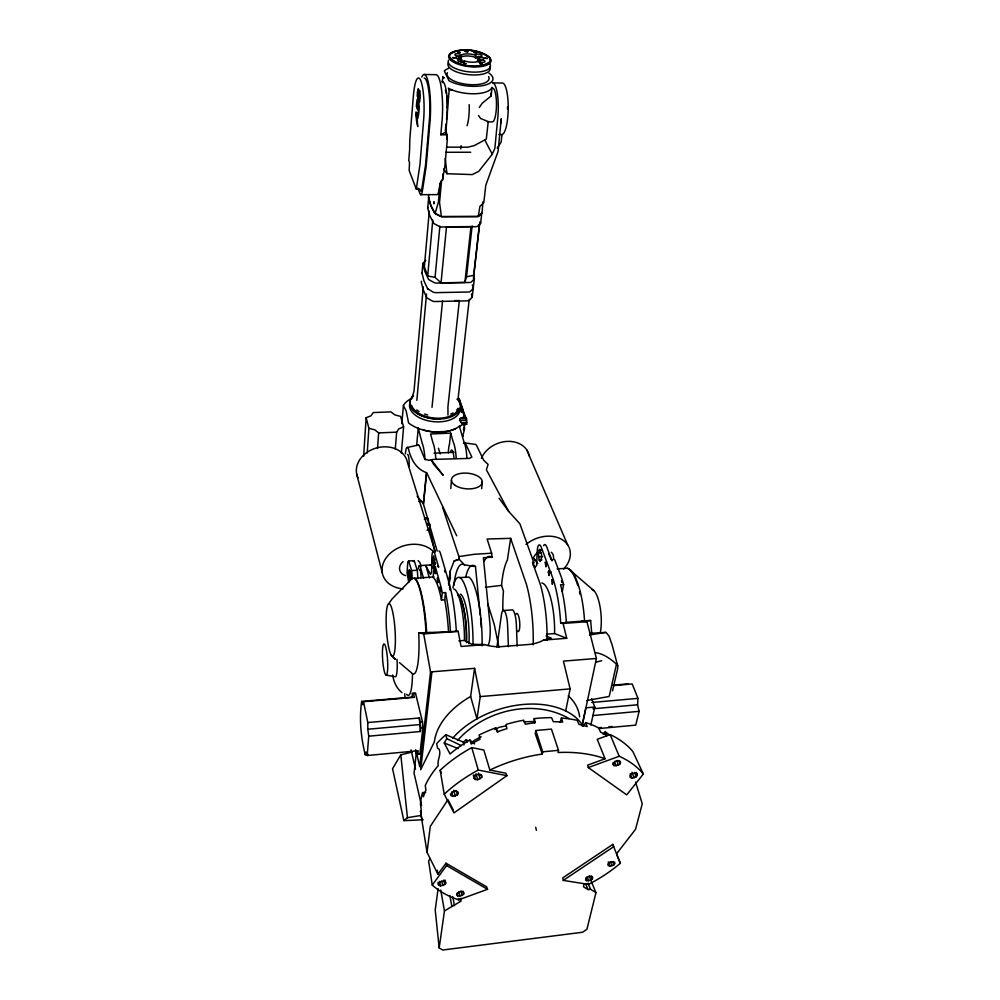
<?xml version="1.0" encoding="UTF-8"?>
<svg xmlns="http://www.w3.org/2000/svg" width="1000" height="1000" viewBox="0 0 1000 1000"><rect width="100%" height="100%" fill="white"/><g stroke="black" fill="none" stroke-linecap="round" stroke-linejoin="round"><path stroke-width="1.5" d="M412.438 693.413L415.525 693.325L422.475 721.787L422.9 727.588L419.888 754.163L416.775 754.05L417.788 754.362L418.188 750.75L367.188 755.537L368.738 736.188L420.337 731.5L419.375 717.975L367.8 722.55L363.525 701.688L414.375 697.362L413.438 693.5L412.438 693.413L412.062 697.125L361.637 701.413C359.162 719.325 360.887 737.3 365.262 754.775L368.325 754.488M428.612 194.575L428.575 197.512L430.875 205.45L435.1 213.4L441.4 216.488L478.263 216.525L482.025 212.738L482.925 201.85M363.638 456.238L366.15 417.738L371.025 415.775L373.212 412.562L390.9 411.875L394.762 414.85L400.562 416.388L403.612 426.838L401.375 452.987M599.038 728.538L635.737 725.125L639.113 711.35L637.575 704.788L638 698.363L632.188 683.975L613.875 685.55M367.225 452.987L368.888 428.263L366.15 417.738M377.537 448.363L378.663 432.9L374.75 429.837L368.888 428.263M419.212 108.162L418.675 100.925L417.975 105.288M450.8 488.562L451.45 480.125M533.513 565.3L533.737 562.312L519.913 523.85L508.738 511.45L499.075 498.263M416.688 102.587L416.375 106.463L418.875 112.338L419.188 108.45L416.7 102.312L417.4 99.237L417.975 102.062L418.25 101.075L417.925 105.162M417 116.713L417.325 112.713L415.938 112.075L417.788 118.562L418.8 113.287L417.388 112.725L417.062 116.862M417.9 105.438L417.587 109.312L417.962 105.562M395.262 449.125L396.662 432.15L398.787 428.85L403.612 426.838M401.85 423.65L403.387 405.475A32.462 18.5 5.9 0 1 411.025 398.725M422.025 273.012L422.863 263.525M427.738 208.012L428.625 197.913M429.288 211.163L424.35 266.775L427.7 275.988L435.062 277.35L441.037 282.838L464.875 282.413L466.538 276.825L472.125 225.85M423.288 286.913L414 391.225L411.8 398.425M442.275 82.688L442.825 76.575L443.663 78.338A25.013 9.738 6.6 0 1 444.275 77.737M481.65 488.738L482.275 481.725M427.7 275.988L432.762 220.087M416.85 400.363L426.512 294.075M443.125 173.625L442.525 180.138L444.787 166.6L447.337 139.512L446.637 138.65L447 134.812L440.8 134.762L441.975 121.8A33.325 6.575 -89.9 0 0 436.037 74.675L424.162 74.475M441.4 216.488L439.538 202.537L441.613 180.287L440.15 183.35L438.413 202.1L435.1 213.4M445.487 130.125L446.062 123.95M446.5 119.325L449.212 89.987L448.35 88.175A25.013 9.738 6.6 0 0 473.95 93.763A25.013 9.738 6.6 0 0 491.85 87.65L491.95 87.425A24.85 9.675 6.6 0 1 491.85 87.65M416.637 445.487L418.225 428.387C429.7 432.537 447.812 435.138 459.375 426.188L463.8 441.312A19.375 4.2 87.3 0 1 466.887 457.75M447 134.812L445.788 132.088L446.987 119.175A26.8 5.387 -89.9 0 0 442.175 81.337M435.062 277.35L439.888 226.112M459.15 58.75L459.338 56.688A10.637 4 6.6 0 1 459.637 56.062L459.412 56.112A3.162 1.188 6.4 0 1 455.188 55.163A3.162 1.188 6.4 0 1 456.6 53.7A3.162 1.188 6.4 0 1 460.812 54.65L460.95 57.337L459.425 58.125A10.637 4 6.6 0 0 459.162 58.75L460.412 59.037A3.175 1.2 6.4 0 1 461.312 60.788L460.312 61.037M459.425 58.125L459.613 56.062M463.612 62.55L461.238 61.688L461.438 59.612A10.637 4 6.6 0 1 460.525 58.963L460.288 59.013A3.175 1.2 6.4 0 1 455.775 57.75A3.175 1.2 6.4 0 1 459.062 56.625L459.338 56.688M441.037 282.838L446.5 226.8L470.962 226.6L464.875 282.413M463.775 62.85L464.15 61.125A3.188 1.2 6.5 0 1 460.8 61.938A3.188 1.2 6.5 0 1 457.825 60.375A3.188 1.2 6.5 0 1 461.175 59.562L461.438 59.612M432.013 407.325L442.562 300.9M405.425 453.862A13.925 2.512 87.2 0 1 408.475 448.925C411 459.425 415.988 468.875 426.475 472.675L423.363 503.875L437.163 551.087M456.712 535.812L426.613 472.65L423.5 503.9L417.113 496.188M460.775 148.85L461.087 145.75M478.088 58.487L475.725 57.625L475.6 54.938A3.15 1.175 6.7 0 1 478.888 54.15A3.15 1.175 6.7 0 1 481.863 55.688A3.15 1.175 6.7 0 1 478.575 56.487L478.088 58.487A10.637 4 6.6 0 1 479.038 59.138L479.25 57.075A10.637 4 6.6 0 0 478.312 56.425M479 62.287L480 62.038L480.75 59.4A3.162 1.188 6.7 0 0 483.975 58.288A3.162 1.188 6.7 0 0 479.462 57.025L479.25 57.075M434.225 568.325L432.7 559.712L433.7 555.925L435.225 564.55M435.812 459.2A19.475 3.825 87.3 0 0 432.912 442.663L430.575 433.975L450.7 433.125L449.5 443.975A17.862 3.75 87.3 0 0 448.35 452.938M416.475 751.538L414.1 772.85A10.388 6.662 -14.7 0 0 414.588 775.413L421.512 805.55M478.462 115.525L480.662 118.525L488.25 121.587L486.287 139.15L474.15 145.638L467.688 147.213L446.887 147.125M479.325 107.425L482.325 103.125L491.112 95.962L492.05 87.613M420.337 731.5L420.763 727.788L419.375 717.975M458.075 398.85L469.237 299.35M473.5 276.7L479.387 224.6M473.475 278.6L479.888 221.887M460.125 402.512L458.9 398.325M472.262 296.863L474.35 278.562M480.662 222.95L481.812 212.825M459.862 410.75L460.175 407.975L462.4 407.9L461.875 412.45L459.862 410.75A25.362 14.375 6 0 1 430.575 421.262A25.362 14.375 6 0 1 410.1 402.463M421.05 766.225L419.712 766.525L430.538 671.925L423.688 633.9L418.725 632.962A45.575 7.963 86.1 0 1 412.5 673.7A37.475 6.362 85.9 0 1 406.65 694.3M431.925 671.812L420.675 769.75L434.375 741.812A74.825 48.6 -17.3 0 1 470.625 696.538L474.575 668.35L430.538 671.925M441.475 600.05L442.312 592.8A60.963 11.65 86 0 0 439.963 583.1L435.513 567.45A5.35 1.037 86.4 0 0 434.075 567.962L433.038 577.475A51.675 9.875 86 0 1 441.475 600.05L444.663 599.825L445.513 592.587L442.312 592.8M462.863 424.4L459.663 420.375L460.138 418.488L461.9 417.75L466.45 418.325L466.7 424.188L463.425 425.062L462.863 424.4L466.7 424.188M463.488 430.037L463.85 426.987M463.325 436.112C461.463 437.925 465.588 428.438 464.4 426.962M443.562 169L446.962 173.713L472.287 174.6L478.762 171.325L492.075 154.462L494.85 148.412L497.7 118.675A25.8 6 -89.3 0 0 492.625 82.9L502.413 83.05A25.75 6.15 -89.2 0 1 508.212 108.287A25.75 6.15 -89.2 0 1 502.025 134.537L501.125 142.137L497.225 148.175M463.438 443.425A15.762 3.45 87.3 0 1 466 444.613L471.863 457.113L469.3 458.413L433.263 459.4L429.05 460.288L424.862 459.288L419.688 446.662A15.875 2.975 87.3 0 0 417.463 445.45M430.288 858.562L428.6 860.913L432.262 885.1A122.725 74.225 -17.4 0 0 458.575 899.862L487.537 889.312L486.625 886.812L446 863.225L437.925 874.262L427.038 852.337L430.3 826.35L447.987 799.725L453.387 810.2M438.113 888.725L435.213 909.987L439.175 947.975L442.725 950L582.587 932.25L586.938 929.275L595.95 892.663L591.237 881.35M496.925 647.05L501.413 614.888A13.088 3.113 85.7 0 1 504.825 611.625A13.088 3.113 85.7 0 1 507.587 625.262L508.4 646.688M448.488 583.35L450.225 571.075L454.15 560.988L459.175 559.263L464.462 564.888L475.475 566.538L480.25 615.225M439.175 947.975L444.462 910.925L440.737 890.062M474.575 668.35L480.238 696.6L476.975 718.962L470.625 696.538M416.3 188.962L419.95 164.65L423.612 120.188A29.887 5.575 89.9 0 0 420.7 80.475A29.887 5.575 89.9 0 0 413.363 96.188L410.075 136.113A30.2 5.6 89.6 0 0 409.675 148.875L408.775 160.538L409.513 162.45L409.2 170.012A6.863 1.25 89.4 0 0 409.188 170.6L416.287 189.025L419.812 189.025L420.962 191.363A7.062 1.338 89.4 0 0 421.838 188.95L425.575 164.662L429.363 120.237A29.863 5.675 89.9 0 0 424.162 78.05M474.113 778.213L474.363 776.538L476.025 775.025L478.45 774.275L480.712 774.562L481.95 775.788L481.688 777.463L477.612 779.712L475.35 779.425L474.113 778.213L473.312 775.25M484.025 561.475A68.263 15.75 85.8 0 1 492.038 557.175L491.637 553.212L487.1 539L510.637 538.35L507.4 559.987A68 16.775 85.7 0 0 501.538 585.375L503.45 591.112A59.125 14.588 85.7 0 0 502.85 609.388M444.462 910.925L460.613 901.413L461.1 898.25M463.65 894.125L463.875 892.688L462.713 891.688L460.6 891.5L458.363 892.2L456.625 894.963L457.788 895.962L462.137 895.45L463.65 894.125L462.925 891.175M478.263 216.525L479.913 206.375L483.8 202.65L485.788 185.25L498.075 151.425L501.262 118.7L501.188 119.35A25.787 6.05 -89.3 0 1 500.588 123.488M538.325 553.075L539.725 549.312L541.462 553.987L541.613 557.775L540.2 561.512L539.175 560.05L538.325 553.075L541.05 552.9M548.288 572.1L548.875 570.6L549.6 572.537L549.075 575.575L548.288 572.1L551.163 571.912M440.15 183.35L438.725 191.15A10.45 2.55 88.1 0 1 436.562 194.625L420.613 194.675M605.075 758.763L587.712 765.113L588.288 767.562L626.712 794.85L643.363 774.013L632.837 751.513A119.275 73.463 -17.4 0 0 610.138 734.575L597.225 739.3L605.075 758.763A111.088 67.312 -17.4 0 0 558.062 752.513L558.5 750.312L551.425 729.087L535.837 730.525L535.25 733.75L542.288 754.038A111.088 67.312 -17.4 0 0 489.862 770.075L483.85 750.05L471.775 747.613A119.275 73.463 -17.4 0 0 440.138 770.275L444.263 794.212L453.938 812.925L506.938 775.65L505.9 773.213L489.862 770.075M562.288 591.638L563.612 584.513A59.787 16.15 85.5 0 0 560.562 575.05L555.075 560.65A6.55 1.8 86.1 0 0 553.025 559.763M542.288 754.038L542.712 751.825L535.837 730.525M565.7 711.012L570.125 688.875L563.425 661.137L596.4 658.462L586.938 621.675L581.725 621.175M582.062 725.775L585.875 707.825L594.788 707.038L591.712 698.725M582.163 725.575L596.4 658.462M590.875 725.037L594.788 707.038M595.588 652.7C603.6 653.675 610.6 658.925 616.487 664.137L609.562 694.938A5.888 1.775 84.4 0 1 608.438 696.587L586.763 700.525M584.2 883.625L583.462 886.762L588.038 889.6L590.575 889.3L595.95 892.663M592.35 878.925L592.688 877.5L591.688 876.5L589.7 876.3L587.513 876.988L585.612 879.712L586.625 880.713L590.788 880.225L592.35 878.925L591.4 876.05M620.163 763.713L620.562 762.062L619.5 760.85L617.388 760.562L615.025 761.3L612.925 764.438L613.987 765.638L618.462 765.188L620.163 763.713L619.087 760.85M363.525 701.688L362.788 704.663L361.637 701.413M448.562 585.262L450.337 578.525L450.225 571.075M365.262 754.775L366.012 752.025L367.188 755.537M560.138 722.175L561.45 718.037A105.95 66.037 -17.4 0 1 577.137 720.325L579.025 724.425A106.538 66.188 -17.4 0 1 587.125 726.575L585.712 722.6L583.162 726.312M422.05 273.312L422.325 272.462A3.162 1.562 5.8 0 0 422.05 273.312L423.975 280.912L427.713 288.913M474.575 743.95L469.862 740A105.95 66.037 -17.4 0 0 450.037 753.988L444.25 742.987L446.737 738.625L445.887 734.712A103.238 65.3 -17.3 0 0 436.662 743.612L437.562 748.213L439 748.975C441.688 754.55 436.925 760.05 438.237 765.625A105.95 66.037 -17.4 0 0 425.275 785.5L425.938 790.125A106.538 66.188 -17.4 0 0 423.425 796.775L422.625 792.55L425.675 792.425M412.4 751.963L400.8 754.812L392.562 768.675L403.837 820.6A150.275 16.688 -7.4 0 0 423.175 819.712M457.4 794.975L458.387 793.325L457.85 791.825L455.988 791.062L453.525 791.3L450.425 794.137L450.975 795.625L452.825 796.4L457.4 794.975L456.262 790.512M461.9 417.75L465.95 417.663M445.725 883.05L445.2 881.737L443.45 881.087L441.125 881.363L438.225 883.925L438.75 885.238L440.5 885.875L444.812 884.525L445.725 883.05L445.025 880.075M636.25 776.775L637.362 775.163L637.038 773.688L633.088 773.15L630.975 774.3L629.875 775.925L630.2 777.387L631.838 778.15L636.25 776.775L634.625 772.487M388.812 603.587L392.113 598.913L411.662 578.938A51.737 11.912 83.1 0 1 414.288 578.275L434.087 576.925M613.9 864.875L614.925 863.425L614.587 862.125L610.837 861.737L608.85 862.788L607.825 864.25L608.162 865.537L609.725 866.188L613.9 864.875L612.913 862.013M456.775 410.05L458 408.363M432.262 885.1L446.575 865.575L446 863.225M616.525 853.825L635.562 829.275L642.25 803.787L635.562 782.013M413.5 395.8L410.337 399.675L410.125 405.288C415.412 416.175 428.837 418.888 439.875 419.038M460.238 404.4L462.463 408.775L464.375 416.175L462.287 417.85M417.775 578.625A12.8 2.312 86.4 0 0 417.212 570.225L414.225 560.675L408.688 561.025L407.8 561.912L407.05 573.038L408.762 582.475M457.512 740.512C484.162 710.35 533.088 698.125 569.012 718.525M472 742.575L474.212 740.387L481.1 736.775M413.312 561.562L414.225 560.675M425.775 260.425L423.162 262.975A3.175 1.55 5.8 0 0 422.887 263.812L424.825 271.375L428.4 279.037A3.225 1.6 5.9 0 0 429.288 279.887L433.825 282.425A3.225 1.613 6 0 0 436.488 283.062L469.487 282.488A3.212 1.587 6.7 0 0 471.587 281.762L474.087 279.125A3.2 1.587 6.7 0 0 474.312 278.263L473.413 275.325L466.538 276.825M602.975 733.925L605.25 731.85A105.95 66.037 -17.4 0 1 608.612 734.312M403.837 820.6L407.45 817.688A134.863 12.988 -7.2 0 1 421.375 815.425M612.775 844.412L562.788 877.862L563.275 880.387L588.488 884.4A122.725 74.225 -17.4 0 0 620.337 863.275L612.775 844.412L613.725 846.663L563.275 880.387M440.8 134.762L445.788 132.088M494.875 729.562L499 727.4L506.325 725.738M450.675 414.113L453.075 412.95M588.288 767.562L619.2 756.25A122.725 74.225 -17.4 0 1 643.363 774.013M455.625 428.725C445.487 433 433.812 432.962 423.288 430.062M458.837 640.888L464.45 640.45L471.75 644.237L484.85 644.625A38.2 31.85 17.2 0 0 501.7 646.6L528.413 644.513A38.062 31.562 18.7 0 0 543.6 640.075L551.237 638.1L546.138 636.038M595.85 662.175L601.712 660.725M479.038 59.138L478.038 59.375A3.162 1.188 6.7 0 0 478.975 61.125L479.05 61.4A3.175 1.2 6.8 0 0 483.3 62.362A3.175 1.2 6.8 0 0 484.675 60.875A3.175 1.2 6.8 0 0 480.425 59.925L480.213 59.975A10.637 4 6.6 0 0 480.475 59.35M617.712 665.925L612.137 644.95L609.05 636.125L606.838 633.35L605.712 632.4L589.425 635M523.888 721.762L534.538 721.5M407.512 447.438L418.55 444.963M501.538 585.375L485.462 587.288M454.15 560.988L459.175 559.263L458.925 556.587L442.512 507.025M470.7 152.238L445.962 152.287M445.875 431.463L434.613 431.938M458.925 556.587L474.275 554.288L491.637 553.212M542.712 751.825L558.5 750.312M417.788 754.362L419.888 754.163M598.237 727.763L601.263 727.475M608.85 726.775L611.888 726.488M368.738 736.188L367.812 729.237L419.288 724.625M420.763 727.788L422.9 727.588M592.863 715.537L639.113 711.35M591.775 702.463L638 698.363M420.337 721.975L422.475 721.787M592.962 708.775L637.575 704.788M480.238 696.6L570.125 688.875M612.962 685.163L628.1 683.863M413.438 693.5L415.525 693.325M546.9 634.15L554.575 633.562L566.725 638.288L563.075 623.462L560.7 623.212A59.875 15.838 85.6 0 0 551.888 575.625L541.275 547.3A10.362 2.75 86.3 0 0 537.175 551.587L536.625 565.388A57.375 15.175 85.6 0 0 535.1 567.513L533.337 565.163M484.85 644.625L461.1 646.462L458.125 631.325L418.725 632.962M543.6 640.075L566.725 638.288M565.225 622.4L590.65 620.5L591.688 632.775M560.7 623.212L566.388 622.788A59.812 16.038 85.6 0 0 560.538 584.725L563.612 584.513M423.688 633.9L458.125 631.325M563.075 623.462L586.938 621.675M503.062 610.55L511.763 609.925A13.075 3.188 85.7 0 1 516.362 624.6L517.163 646M419.312 565.65L430.725 564.913M459.85 577.612L468.7 577.025A49.525 10.65 85.8 0 1 482.062 645.837M432.7 559.712L435.525 559.538M492.038 557.175L483.375 557.712L489.762 622.188A21.538 4.838 85.8 0 1 487.938 645.588M432.863 563.538L435.7 563.35M538.462 556.825L542.562 556.575M539.175 560.05L541.912 559.875M533.737 562.312L532.475 562.388L540.375 584.587A57.325 14.675 85.6 0 1 547.062 640.362M408.688 561.025L411.637 570.588L417.212 570.225M538.8 550.212L541.538 550.037M589.875 633.362L605.712 632.4M557.112 568.9L567.438 568.275A49.162 13.825 85.5 0 1 573.212 574.412M427.062 530.225L429.938 530.062L429.913 524.138M424.338 519.125L428.3 518.9L428.338 525.413L427.45 524.3M508.688 511.463L486.375 469.75L488.088 464.4L483.762 460.35L476.775 445.875A13.762 3.113 87.3 0 0 475.6 444.412L464.688 442.938M424.775 517.95L427.413 517.8L428.3 518.9M418.812 501.425L421.7 501.275M461.05 422.638L466.912 422.362M434.087 453.188L454.062 452.287M378.663 432.9L396.662 432.15M457.05 399.012L459.25 398.925L462.4 407.9M459.663 420.375L466.812 420.125M460.138 418.488L466.45 418.325M454.75 300.65L459.325 300.55L447.938 406.725L447.962 415.05M498.9 134.512L502.025 134.537M449.212 89.987L452.312 90.037M590.65 620.5L583.525 620.875L584.538 620.95A50.525 14.225 85.5 0 0 567.438 568.275M386.15 675.088A15.625 2.438 86 0 0 386.675 651.762A15.625 2.438 86 0 0 382.438 651.675A15.625 2.438 86 0 0 386.15 675.088L395.025 676.737A18.038 2.925 85.9 0 0 397 659.287M444.263 794.212A122.725 74.225 -17.4 0 1 478.263 770.062L506.938 775.65M424.6 414.062L427.713 415.012M458.125 748.575L444.25 742.987M446.737 738.625L461.312 745.612M445.887 734.712L463.312 742.087L463.963 744.95M463.312 742.087A80.75 51.05 -17.4 0 1 466.163 739.812L467.55 740.413M428.413 289.462L427.525 288.612L432.925 292.013A3.212 1.613 6 0 0 435.575 292.65L468.425 292.025A3.2 1.6 6.6 0 0 470.513 291.3L473 288.637A3.188 1.587 6.7 0 0 473.225 287.762L472.337 284.825M446.575 865.575L487.537 889.312M616.487 664.137L617.3 664.65A19.863 4.3 -65.1 0 1 617.25 670.612L612.525 690.825M416.75 409.938L419.062 411.5M412.5 673.7L399.487 662.638M570.337 570.375L594.175 590.9M401.95 692.588C396.463 688.35 393.713 681.675 392.625 675M392.525 656.363A26.463 4.275 86.1 0 0 393.55 616.55A26.463 4.275 86.1 0 0 386.163 616.975A26.463 4.275 86.1 0 0 392.525 656.363L395.363 659.388L390.75 654.45M537.837 563.638L534.288 558.938A8.787 2.288 86.2 0 1 535.075 560.5M465.913 417.738L460.625 403.938M403.387 405.475L406.213 411.062L408.562 422.9A32.462 18.5 5.9 0 0 418.212 428.387M432.713 567.925L431.35 565.5A8.938 1.713 86.4 0 0 430.163 565.4M492.013 153.688L490.1 150.1A1241.25 382.562 -59.5 0 1 484.888 139.875M469.862 740L471.15 744.062A106.538 66.188 -17.4 0 1 479.913 739.338L479.137 735A105.95 66.037 -17.4 0 1 495.737 727.85L497.912 731.925M440.138 770.275L441.512 772.962M600.562 732.05L598.612 727.9A105.95 66.037 -17.4 0 0 585.712 722.6M548.638 553.587L551 558.875M526.788 449.963L567.612 544.763M619.2 756.25L610.138 734.575M616.737 854.663L620.337 863.275M588.225 883.637L590.575 889.3M585.7 883.925L588.038 889.6M605.25 731.85L606.838 735.775A106.538 66.188 -17.4 0 0 600.538 732.062M464.375 416.175L461.675 408.525M417.837 188.113L419.988 193.65A10.462 1.988 89.4 0 0 422.35 191.188L426.163 166.575L429.988 121.7A33.4 6.338 89.9 0 0 428.738 84.65A33.4 6.338 89.9 0 0 421.737 77.038M636.275 772.3L637.362 775.163M631.975 772.2L634.15 777.913M630.212 773.863L631.838 778.15M616.862 760.888L618.462 765.188M614.513 761.625L616.1 765.925M612.938 762.763L613.987 765.638M495.737 727.85L497.2 731.888A106.538 66.188 -17.4 0 1 506.925 728.662L506.025 724.425A105.95 66.037 -17.4 0 1 523.688 720.2L525.325 724.237A106.538 66.188 -17.4 0 1 535.262 722.763L534.2 718.637A105.962 66.037 -17.4 0 1 537.925 718.25A105.95 66.037 -17.4 0 1 551.525 717.65L553.325 721.712A106.538 66.188 -17.4 0 1 562.688 722.087L561.45 718.037M610.438 861.637L611.912 865.925M608.25 861.888L609.725 866.188M510.637 538.35L526.425 584.362A59.125 14.588 85.7 0 1 533.162 644.8M589.375 875.913L590.788 880.225M587.2 876.6L588.6 880.9M585.7 877.837L586.625 880.713M438.438 448.225L440.25 453.95M487.638 603.488L494.212 624.25L498.9 647.15M435.25 551.925L407.65 463.125A26.1 21.075 -15.5 0 0 375.95 448.125A26.1 21.075 -15.5 0 0 357.9 477.825M588.088 883.138L588.488 884.4M471.463 294L472.225 296.562A3.175 1.6 6.7 0 1 472 297.438L469.525 300.113A3.175 1.613 6.6 0 1 467.45 300.85L434.725 301.525A3.2 1.625 5.9 0 1 432.1 300.875L427.6 298.325A3.188 1.625 5.8 0 1 426.712 297.475L423.188 289.738L421.275 282.1A3.15 1.575 5.7 0 1 421.55 281.25M471.775 747.613L478.263 770.062M466.163 739.812L466.925 742.438M434.963 551.688L429.363 527.688M450.7 433.125L453.162 441.775A19.412 4.075 87.3 0 1 456.188 458.25M429.35 577.962L426.438 567.45A8.95 1.675 86.4 0 0 425.838 565.85L430.525 574.338A58.388 11.287 86 0 1 431.625 572.2L431.825 558.175A10.55 2.05 86.5 0 1 434.825 553.9L438.65 567.25A5.337 1.05 86.4 0 0 437.45 566.5M480.875 774.5L481.688 777.463M478.413 773.037L480.037 778.962M423.512 578.35L420.65 567.825A8.95 1.65 86.4 0 0 418.375 568.688M476 773.787L477.612 779.712M474.15 774.987L475.35 779.425M418.175 427.887L422.163 443.137A19.5 3.688 87.3 0 1 425 459.7M356.637 473.888L382.325 573.025M453.775 790.188L455.288 796.15M451.7 791.925L452.825 796.4M461.05 891.012L462.137 895.45M458.825 891.7L459.9 896.15M457.088 893L457.788 895.962M415.838 750.037L419.712 766.525M415.562 750.163L416.6 754.6M443.775 880.062L444.812 884.525M441.788 881.137L442.825 885.6M411.05 749.875L415.487 769.075M439.475 881.4L440.5 885.875M438.062 882.25L438.75 885.238M458.288 898.55L458.575 899.862M535.725 827.275L536.35 830.325M460.05 898.475L460.613 901.413M452.788 896.7L454.438 905.612M449.862 895.525L451.788 905.938M449.55 586.925L449.862 589.875M420.975 814.55L427.038 852.337M437.287 870.188L437.925 874.262M445.562 127.325L447.337 139.512M445.412 130.25L446.025 134.45M445.25 158.387L446.962 173.713M459.375 426.188L459.425 426.688A32.462 18.5 5.9 0 0 462.938 423.812M400.8 754.812L407.45 817.688M480.55 618.275L480.988 622.837A21.575 4.725 85.8 0 1 481.337 627.425M459.575 401.362L459.637 402.275M534.2 718.637L534.487 722.925M444.613 570.475L444.675 572.025M561.575 580.725L561.625 582.275M367.8 722.55L367.812 729.237M458.45 408.775A23.925 13.525 6 0 1 434.85 418.088A23.925 13.525 6 0 1 411.575 405.238M481.763 212.537A3.3 1.512 6.8 0 1 481.538 213.363L478.988 215.863A3.312 1.525 6.7 0 1 476.838 216.537L442.8 216.762A3.337 1.538 6.1 0 1 440.062 216.125L435.363 213.65A3.325 1.538 6 0 1 434.425 212.825L430.7 205.45L428.65 198.2A3.275 1.487 5.9 0 1 428.925 197.4M480.613 222.662A3.287 1.525 6.8 0 1 480.387 223.487L477.85 226.012A3.3 1.538 6.7 0 1 475.7 226.7L441.825 226.988A3.312 1.55 6.1 0 1 439.1 226.337L434.425 223.85A3.312 1.55 6 0 1 433.5 223.025L429.8 215.613L427.762 208.3A3.262 1.5 5.9 0 1 428.038 207.5M507.575 106.713A20.1 4.812 -89.2 0 1 507.575 109.362M452.975 587.837A49.6 10.375 85.9 0 1 465.562 587.15A49.6 10.375 85.9 0 1 473 645.013M460.475 594.075A32.962 6.887 85.9 0 1 468.95 643.85M458.038 594.25A32.975 6.837 85.9 0 1 466.55 642.65M481.375 458.338A25.525 20.275 -22.1 0 1 507.3 441.388A25.525 20.275 -22.1 0 1 529.263 456.112M526 544.438A27.875 20.9 -21.9 0 1 562.65 539.963A27.875 20.9 -21.9 0 1 563.713 569.05M403.05 588.913A28.55 21.8 -16.2 0 1 387.337 556.325A28.55 21.8 -16.2 0 1 433.663 551.862M453.85 585.275A62.525 13.262 85.9 0 1 464.462 564.888M515.938 614.237A9.15 2.25 85.7 0 1 519.7 622.238A9.15 2.25 85.7 0 1 517.263 631.038M465.725 577.025A60.55 13.262 85.8 0 1 475.475 566.538M407.65 454.387A6.9 1.238 87.2 0 1 408.963 459.113A6.9 1.238 87.2 0 1 408.938 466.512M551.325 552.263A10.562 8.2 -23.5 0 1 553.488 558.162M533.387 558.337A10.562 8.2 -23.5 0 1 536.925 553.162M408.862 572.225A5.125 0.912 86.4 0 1 410.4 572.55A5.125 0.912 86.4 0 1 410.238 580.275A5.125 0.912 86.4 0 1 408.825 574.038M411.637 570.588A12.812 2.263 86.4 0 1 412.2 578.987M405.562 575.638A10.812 8.55 -17.4 0 1 403.062 561.575M418.113 560.638A10.812 8.55 -17.4 0 1 420.763 566.638M573.775 575.438A49.162 13.825 85.5 0 1 577.825 585.662M579.5 591.812A49.162 13.825 85.5 0 1 580.1 594.438M541.788 583.013A37.725 9.975 85.6 0 1 554.575 633.562M592.1 589.513A25.775 7.662 85.4 0 1 599.888 605.9A25.775 7.662 85.4 0 1 600.262 632.825M453.75 588.987A38.275 7.862 85.9 0 1 464.45 640.45M543.612 545.662A10.35 2.788 86.3 0 1 546.775 546.962L552.038 560.85A6.55 1.787 86.2 0 0 550.638 559.275M568.237 695.837A74.825 48.6 -17.3 0 1 579.65 716.862M452.8 738.112A75.987 48.562 -17.3 0 1 522.362 704.55A75.987 48.562 -17.3 0 1 582.688 725.413M405.1 698.125A39.087 6.7 85.7 0 1 404.675 693.75M457.788 595.413A31.662 6.562 85.9 0 1 466.262 641.562M426.688 632.775A51.825 9.275 86 0 0 414.288 578.275A50.237 8.988 86 0 1 426.012 632.65M444.663 599.825A51.65 9.975 86 0 1 448.45 631.125M456.312 631.025A60.875 12 85.9 0 0 448.963 582.5L440.513 553.55A10.537 2.087 86.5 0 0 438.888 551.05M445.513 592.587A60.938 11.775 86 0 1 450.412 631.462M419.263 569.987A5.112 0.938 86.4 0 1 420.525 571.462A5.112 0.938 86.4 0 1 420.875 577.938M469.188 104.663A20.225 4.363 -89.6 0 1 467.025 125.763M457.425 399.425A25.4 14.35 6 0 1 434.363 418.913A25.4 14.35 6 0 1 413.325 395.625M445.363 90.175A15.588 3.15 -89.8 0 1 446.375 93.637M446.75 96.05A15.588 3.15 -89.8 0 1 447.15 107.912M489 73.1A25.1 9.675 6.6 0 1 482.938 85.588A25.1 9.675 6.6 0 1 449.038 80.775L444.325 71A25.1 9.675 6.6 0 1 448.45 68.4M490.662 93.325A16.825 3.862 -89.4 0 1 491.112 95.962M488.25 121.6A16.825 3.862 -89.4 0 1 487.488 121.838L492.25 121.875A16.812 3.912 -89.3 0 0 496.463 105.388A16.812 3.912 -89.3 0 0 492.775 88.263M488.575 76.537A21.137 8.137 6.6 0 1 468.25 84.5A21.137 8.137 6.6 0 1 447.45 72.663M489.95 64.062A21.25 8.037 6.6 0 1 469.525 71.888A21.25 8.037 6.6 0 1 448.6 60.138M450.775 451.375A9.137 1.913 87.3 0 1 453.963 457.912M464.575 425.438A4.438 0.975 87.6 0 1 464.787 424.288M480 62.038A10.637 4 6.6 0 0 480.25 61.413L478.975 61.125A10.637 4 6.6 0 1 463.988 60.788M461.262 61.688A10.637 4 6.6 0 1 460.6 61.25M460.812 57.05A10.637 4 6.6 0 1 475.575 57.337M461.012 54.988A10.637 4 6.6 0 1 475.788 55.275M477.775 61.575A3.162 1.188 6.7 0 1 480.725 60.138M460.312 60.062A3.175 1.2 6.4 0 1 461.725 61.275M459.438 57.175A3.162 1.188 6.4 0 1 460.85 58.375M475.288 58.025A3.15 1.175 6.7 0 1 480.1 57.575M471.012 50.712A21.3 8 6.6 0 1 489.625 63.438A21.3 8 6.6 0 1 456.662 63.625A21.3 8 6.6 0 1 458.013 50.775M462.4 50.35A21.3 8 6.6 0 1 465.55 50.312M489.637 66.875A21.225 8.062 6.6 0 1 469.237 74.725A21.225 8.062 6.6 0 1 448.338 62.962M422.625 792.55A105.95 66.037 -17.4 0 0 420.45 804.2L421.15 808.875A106.538 66.188 -17.4 0 0 421.213 815.188L420.5 810.9A105.962 66.037 -17.4 0 0 422.45 820.425M449.637 54.562L449.625 57.625C459.725 66.988 478.875 69.812 490.225 61.475L490.05 58.4C479.812 49.262 461.112 46.513 449.637 54.562M420.2 95.55L420.062 97.625L417.537 91.812L418.25 88.713L418.8 91.525L419.087 90.512L418.762 94.637L419.513 90.35A4.312 0.8 90 0 1 420 91.762L420.2 95.55M415.775 114.2L416.65 121.237L416.975 117.062L415.775 114.2M417.512 92.1L417.2 96L419.725 101.838L420.037 97.9L417.512 92.1M418.738 94.925L418.425 98.837L418.787 95.05M417.038 117.2L416.7 121.375L417.738 126.587L417.038 117.2M434.263 203C433.55 206.462 433.6 198.512 434.263 203M434.888 569.438C434.487 577.962 437.388 571.562 434.888 569.438M437.388 578.275C436.962 586.812 439.938 580.487 437.388 578.275M439.925 587.225C439.487 595.788 442.512 589.525 439.925 587.225M545.275 562.325L545.85 566.912L546.362 563.888L545.275 562.325M551.75 579.688L552.337 584.362L552.888 581.312L551.75 579.688M487.212 58.463L484.9 58.188L487.212 58.463M482.188 63.963L479.85 63.688L482.188 63.963M465.887 63.663L463.537 63.388L465.887 63.663M476.163 52.737L473.862 52.462L476.163 52.737M467.887 51.75L465.175 51.425L467.887 51.75M454.837 57.838L452.5 57.562L454.837 57.838M460.087 52.413L457.775 52.138L460.087 52.413M433.212 633.188L429.7 632.55L433.212 633.188M442.987 475.025L433.488 464.15L431.425 459.925L442.987 475.025M454.9 485.225A15.462 7.837 4.7 0 0 481.262 484.688A15.462 7.837 4.7 0 0 464.425 473.088A15.462 7.837 4.7 0 0 454.9 485.225M408.575 571.388A5.125 0.9 86.4 0 0 409.4 580.087A5.125 0.9 86.4 0 0 410.238 574.275A5.125 0.9 86.4 0 0 408.575 571.388M458.387 63.475A20.775 7.8 6.6 0 0 490.487 60.675A20.775 7.8 6.6 0 0 460.788 50.163A20.775 7.8 6.6 0 0 458.387 63.475"/></g></svg>
